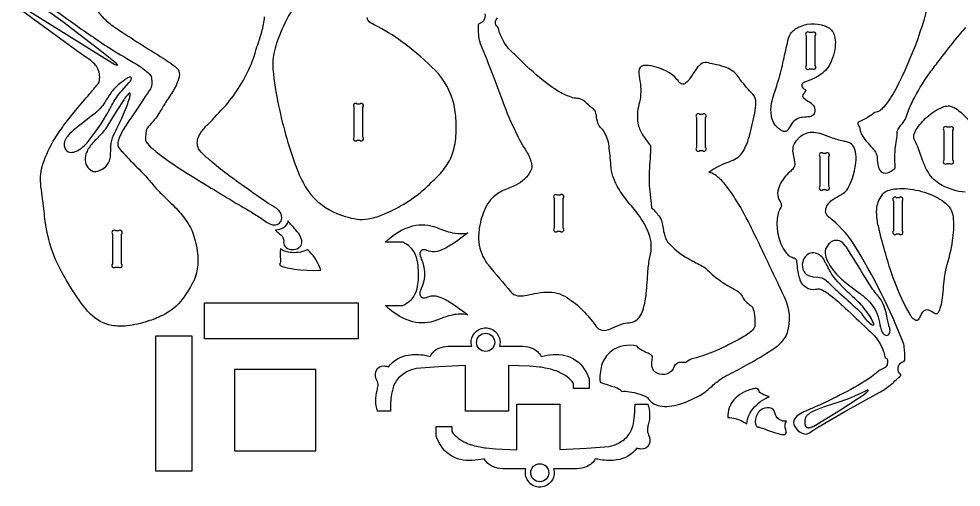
# Model space of a CAD drawing. Extents: x 8.1 to 33.8, y 23.4 to 49.8.
# Drawn here: x 9.31 to 22.36, y 23.43 to 29.91 of the extents above; entities that cross this region are included whole.
import ezdxf

# ---------------------------------------------------------------- set-up
doc = ezdxf.new("R2010")
doc.units = 0
doc.header["$MEASUREMENT"] = 0
doc.layers.get('0').update_dxf_attribs({"linetype": 'CONTINUOUS'})

msp = doc.modelspace()

# ---------------------------------------------------------------- linework, layer by layer
for points in [[(21.963, 30.369, -0.06998), (21.457, 28.942, -0.054587), (21.286, 28.688, -0.060533), (21.235, 28.642, -0.121482), (21.165, 28.617, -0.017862), (21.08, 28.556, -0.052111), (20.929, 28.481, 0.084045), (20.931, 28.455), (20.946, 28.429, -0.07001), (20.963, 28.368, 0.083688), (20.985, 28.31, 0.054453), (21.047, 28.222, -0.011189), (21.144, 28.111, -0.080114), (21.196, 28.025, 0.047416), (21.207, 27.898, 0.07289), (21.236, 27.82, 0.34604), (21.338, 27.781, 0.088409), (21.407, 27.816, 0.023316), (21.448, 27.847, -0.012067), (21.445, 28.042, -0.027321), (21.453, 28.143, 0.002834), (21.473, 28.264, 0.056011), (21.476, 28.359, -0.071074), (21.548, 28.464, 0.082801), (21.611, 28.582, -0.039303), (21.694, 28.782, -0.041317), (21.914, 29.147, -0.01279), (22.035, 29.308, -0.002575), (22.245, 29.578, -0.004557), (22.427, 29.795, 0.037227)], [(9.57, 30.192, -0.012383), (10.025, 29.88, 0.01223), (10.534, 29.53, 0.014301), (10.899, 29.311, -0.042411), (11.097, 29.17, -0.088325), (11.141, 29.115, -0.076044), (11.146, 29.096, -0.015369), (11.153, 29.027, -0.136441), (11.131, 28.946, -0.018535), (11.098, 28.893, -0.004199), (10.795, 28.444, 0.056207), (10.699, 28.265, 0.042412), (10.682, 28.203, 0.058848), (10.683, 28.147, 0.101927), (10.687, 28.138, 0.020438), (10.8, 28.009, 0.001728), (11.031, 27.771, -0.020685), (11.165, 27.619, 0.02085), (11.284, 27.49, -0.00626), (11.491, 27.286, -0.039956), (11.636, 27.11, -0.082891), (11.743, 26.872, -0.058029), (11.788, 26.596, -0.073607), (11.761, 26.367, -0.06477), (11.701, 26.23, -0.025886), (11.581, 26.041, -0.122847), (11.297, 25.807, -0.042927), (11.092, 25.727, -0.04576), (10.808, 25.663, -0.066833), (10.596, 25.669, -0.15539), (10.303, 25.825, -0.040173), (10.198, 25.946, -0.047028), (9.851, 26.51, -0.081292), (9.675, 27.109), (9.666, 27.18, 0.005529), (9.632, 27.462, -0.015685), (9.611, 27.629, -0.097684), (9.641, 27.9, -0.061349), (9.811, 28.261, -0.026208), (9.947, 28.459, -0.013982), (10.095, 28.646, -0.00225), (10.292, 28.879, 0.007118), (10.421, 29.036, 0.158315), (10.404, 29.223, 0.086471), (10.359, 29.288, 0.049518), (10.278, 29.356, -0.002364), (10.161, 29.436), (9.309, 30.057, -0.234918)], [(13.127, 30.087, 0.052119), (12.932, 29.719, 0.048738), (12.84, 29.433, 0.069553), (12.828, 29.216, 0.030199), (12.906, 28.715, 0.039197), (13.169, 27.812, 0.040842), (13.276, 27.593, 0.148619), (13.673, 27.237, 0.064931), (13.994, 27.14, 0.081587), (14.147, 27.144, 0.051308), (14.343, 27.2, 0.041327), (14.597, 27.324, 0.039479), (14.879, 27.515, 0.020029), (14.95, 27.579, 0.008735), (15.128, 27.751, 0.066326), (15.273, 27.949, 0.084353), (15.351, 28.188, 0.046386), (15.367, 28.468, 0.044458), (15.337, 28.723, 0.138648), (15.079, 29.197, 0.036036), (14.661, 29.563, 0.03862), (14.286, 29.803, -0.013076), (14.179, 29.859, -0.256246), (14.135, 29.934, -0.097939)], [(10.407, 30.011, 0.053471), (10.525, 29.884, 0.031193), (10.701, 29.754, 0.005735), (11.35, 29.342, -0.016271), (11.447, 29.274, -0.02397), (11.496, 29.233, -0.055798), (11.514, 29.212, -0.188357), (11.53, 29.116, -0.075838), (11.449, 28.923, -0.013639), (11.342, 28.756, 0.016874), (11.258, 28.617, -0.05711), (11.1, 28.419, 0.143129), (11.074, 28.363, 0.024664), (11.062, 28.25, 0.147362), (11.073, 28.212, 0.073921), (11.158, 28.117, 0.029468), (11.556, 27.828, 0.010233), (11.975, 27.57, -0.002494), (12.314, 27.364, -0.00755), (12.596, 27.198, -0.015708), (12.74, 27.099, 0.136557), (12.851, 27.06, 0.202531), (12.921, 27.087, 0.202531), (12.951, 27.156, 0.257056), (12.883, 27.288, -0.018466), (12.76, 27.364, -0.011831), (12.223, 27.741, -0.012523), (11.986, 27.929, -0.011359), (11.873, 28.029, -0.059781), (11.799, 28.115, -0.219913), (11.798, 28.278, -0.052083), (11.83, 28.338, -0.045968), (11.926, 28.453, 0.014814), (12.174, 28.716, 0.082566), (12.53, 29.293, 0.009935), (12.578, 29.423, 0.020498), (12.598, 29.495, 0.001991), (12.674, 29.733, 0.048804), (12.712, 29.942, 0.041593)], [(15.765, 29.981, -0.140348), (15.752, 29.897, -0.115718), (15.726, 29.868, -0.016804), (15.685, 29.845, 0.169919), (15.673, 29.829, 0.066528), (15.686, 29.619, 0.032101), (15.7, 29.574, -0.004185), (15.877, 29.126), (16.012, 28.766, 0.022577), (16.193, 28.342, 0.024484), (16.341, 28.076, -0.074094), (16.408, 27.919, -0.078605), (16.413, 27.849, -0.085388), (16.403, 27.813, -0.157876), (16.193, 27.612, -0.015027), (16.019, 27.536, 0.088726), (15.869, 27.435, 0.077435), (15.784, 27.32, 0.071898), (15.695, 27.059, 0.056234), (15.678, 26.863, 0.136048), (15.779, 26.549, 0.025751), (15.812, 26.506, -0.003037), (16.125, 26.133, 0.185472), (16.218, 26.081, 0.073927), (16.319, 26.084, 0.013651), (16.452, 26.11, -0.038402), (16.617, 26.131, -0.065435), (16.766, 26.116, -0.074086), (16.903, 26.054, -0.057981), (17.123, 25.875, -0.041948), (17.297, 25.667, 0.096682), (17.348, 25.617, 0.175819), (17.439, 25.602, 0.069264), (17.523, 25.629, -0.013037), (17.657, 25.688, -0.098865), (17.762, 25.706, 0.227542), (17.906, 25.785, 0.073116), (17.952, 25.875, 0.049065), (17.987, 26.014, 0.014524), (17.999, 26.109, 0.010672), (18.024, 26.423, -0.035374), (18.05, 26.613, 0.162658), (18.035, 26.942, 0.071378), (17.886, 27.207, 0.01417), (17.736, 27.396, -0.039248), (17.596, 27.599, -0.109259), (17.511, 27.886, -0.001575), (17.485, 28.152, 0.109601), (17.413, 28.357, 0.058406), (17.363, 28.415, -0.106958), (17.329, 28.475, -0.051112), (17.31, 28.574, 0.085943), (17.29, 28.64, 0.137702), (17.253, 28.677, -0.033512), (17.218, 28.704, 0.015383), (17.144, 28.773, 0.194987), (17.04, 28.811, -0.062122), (16.961, 28.828, -0.062368), (16.763, 28.924, -0.032152), (16.52, 29.102, -0.022879), (16.178, 29.418, -0.008273), (16.11, 29.485, -0.088822), (15.976, 29.7, -0.053829), (15.952, 29.784, 0.220538), (15.934, 29.807, -0.271521), (15.91, 29.861, -0.178558), (15.941, 29.93, -0.118018)], [(22.416, 27.512, -0.057275), (22.25, 27.546, -0.071349), (22.054, 27.634, -0.124192), (21.893, 27.813, -0.041646), (21.828, 27.955), (21.76, 28.14, 0.018014), (21.712, 28.248, -0.131984), (21.707, 28.298, -0.094232), (21.74, 28.382, -0.073047), (21.885, 28.551, -0.082455), (22.105, 28.692, -0.081448), (22.181, 28.709, -0.11459), (22.24, 28.697, -0.066452), (22.332, 28.64, -0.086175), (22.537, 28.413, -0.060101)]]:
    msp.add_lwpolyline(points, format="xyb")
for points in [[(10.476, 29.443), (9.917, 29.874), (9.739, 30), (9.579, 30.105, 0.027276), (9.463, 30.171, 0.025132), (9.409, 30.193, 0.246844), (9.339, 30.179, 0.338963), (9.332, 30.139, 0.098868), (9.368, 30.088, 0.047204), (9.459, 30.014), (10.639, 29.282, 0.053158), (10.672, 29.273, 0.332463), (10.675, 29.276, 0.203211), (10.67, 29.284, 0.037616), (10.649, 29.304)], [(20.179, 28.875, 0.201448), (20.166, 28.845, 0.182615), (20.18, 28.818, 0.048163), (20.201, 28.801, -0.017302), (20.279, 28.75, -0.106652), (20.325, 28.7, -0.208465), (20.329, 28.614, -0.238412), (20.29, 28.566, -0.071048), (20.265, 28.558, -0.020422), (20.165, 28.549, 0.086864), (20.092, 28.53, 0.119227), (20.015, 28.463, 0.008309), (19.964, 28.378, -0.119266), (19.936, 28.354, -0.195748), (19.89, 28.359, -0.245914), (19.734, 28.566, -0.096477), (19.736, 28.747, -0.041475), (19.772, 28.879, 0.007767), (19.84, 29.093, 0.014412), (19.909, 29.375, -0.001853), (19.971, 29.646, -0.11905), (20.014, 29.724, -0.116234), (20.135, 29.809, -0.226367), (20.52, 29.795, -0.206383), (20.608, 29.674, -0.082071), (20.619, 29.561, -0.112914), (20.535, 29.268, -0.121606), (20.366, 29.11, -0.029837), (20.309, 29.082, -0.006524), (20.191, 29.037, 0.099306), (20.161, 29.016, 0.238744), (20.155, 28.987, 0.267261), (20.199, 28.939, -0.402861), (20.209, 28.919, -0.090508)], [(20.217, 29.679), (20.217, 29.267, 1), (20.261, 29.223), (20.298, 29.223, 1), (20.342, 29.267), (20.342, 29.679, 1), (20.298, 29.723), (20.261, 29.723, 1)], [(18.061, 28.159, -0.005192), (18.041, 27.8, 0.040364), (18.048, 27.534), (18.065, 27.391, -0.013822), (18.073, 27.297, -0.066446), (18.188, 27.167, -0.095429), (18.222, 27.078, 0.03458), (18.257, 26.905, 0.087039), (18.296, 26.828, 0.089503), (18.581, 26.595, 0.007519), (18.754, 26.503, -0.04621), (18.835, 26.45, -0.011476), (18.914, 26.376, 0.061893), (19.204, 26.179, -0.031087), (19.278, 26.134, -0.123813), (19.328, 26.072, 0.080509), (19.396, 25.983, 0.042425), (19.455, 25.94, -0.14463), (19.471, 25.923, -0.077169), (19.499, 25.809, -0.053784), (19.502, 25.656, -0.122168), (19.486, 25.62, -0.062647), (19.425, 25.563, -0.037068), (19.328, 25.502, -0.024393), (18.956, 25.313, -0.042734), (18.656, 25.213, 0.116168), (18.561, 25.163, -0.161787), (18.524, 25.156, 0.064963), (18.456, 25.154, 0.243564), (18.384, 25.098, -0.042897), (18.365, 25.056, -0.213048), (18.259, 24.992, -0.205086), (18.119, 25.027, -0.206603), (18.077, 25.115, -0.035713), (18.076, 25.145, -0.018705), (18.086, 25.221, 0.104334), (18.085, 25.241, 0.105457), (18.067, 25.259, 0.067315), (18.009, 25.291, -0.040494), (17.921, 25.335, -0.100922), (17.872, 25.382, 0.220634), (17.517, 25.313, 0.165031), (17.382, 25.115, 0.090437), (17.361, 24.885, 0.037949), (17.406, 24.867, 0.016013), (17.559, 24.819, -0.085591), (17.635, 24.781, -0.05419), (17.661, 24.756, -0.0549), (17.766, 24.752, -0.086619), (18.016, 24.673, 0.220654), (18.189, 24.555, 0.078704), (18.317, 24.55, 0.050029), (18.465, 24.58, 0.064092), (18.778, 24.723, 0.047455), (18.896, 24.816, -0.030573), (19.029, 24.924, -0.031097), (19.142, 24.99, 0.018267), (19.407, 25.131, 0.017584), (19.753, 25.339, 0.027586), (19.848, 25.411, 0.12305), (19.957, 25.57, 0.186256), (19.92, 26.051, -0.000508), (19.506, 26.921, 0.018696), (19.309, 27.3, 0.035354), (19.094, 27.619, 0.065465), (18.953, 27.753, 0.096463), (18.866, 27.79, -0.06976), (19.092, 27.914, 0.011851), (19.205, 27.957, 0.168725), (19.354, 28.1, 0.051135), (19.428, 28.29, 0.01948), (19.504, 28.611, 0.039038), (19.52, 28.753, 0.178475), (19.475, 28.873, -0.034457), (19.311, 29.062, 0.021962), (19.258, 29.133, 0.137774), (19.081, 29.25, 0.031602), (18.938, 29.286, 0.00712), (18.834, 29.308, 0.189697), (18.757, 29.288, 0.082559), (18.68, 29.204, -0.009705), (18.588, 29.066, -0.099427), (18.535, 29.016, -0.318624), (18.471, 29.023, -0.072566), (18.44, 29.058, 0.106226), (18.302, 29.177, 0.093936), (18.032, 29.267, 0.05247), (17.962, 29.267, 0.333826), (17.898, 29.191, 0.048223), (17.898, 29.159, 0.00308), (17.918, 29.013, -0.093037), (17.899, 28.726, 0.111204), (17.885, 28.47, 0.09018), (17.944, 28.316, 0.033486), (18.006, 28.226, 0.01282)], [(10.283, 28.234), (10.38, 28.362), (10.449, 28.46), (10.511, 28.561, -0.006566), (10.625, 28.769), (10.664, 28.829, -0.029747), (10.733, 28.918), (10.839, 29.032, 0.113674), (10.869, 29.086, 0.508441), (10.851, 29.107, 0.113243), (10.803, 29.089, 0.027645), (10.77, 29.066), (10.701, 29.013, 0.065161), (10.581, 28.884, 0.025705), (10.487, 28.738, -0.059302), (10.41, 28.648, -0.018791), (10.357, 28.6, 0.00429), (10.083, 28.386, 0.063168), (9.968, 28.269, 0.183138), (9.938, 28.155, 0.107723), (9.958, 28.1, 0.25072), (10.033, 28.065, 0.103439), (10.105, 28.082, 0.102437), (10.244, 28.188, 0.02386)], [(10.307, 27.816, 0.18774), (10.373, 27.801, 0.276516), (10.563, 27.947, 0.069667), (10.578, 28.024, 0.007557), (10.583, 28.152, -0.081884), (10.622, 28.304, -0.018454), (10.682, 28.425, 0.011487), (10.734, 28.537), (10.808, 28.715, 0.015783), (10.841, 28.813, 0.029377), (10.852, 28.866, 0.096755), (10.851, 28.881, 0.240402), (10.846, 28.885, 0.240402), (10.839, 28.883, 0.09196), (10.812, 28.859, 0.027685), (10.762, 28.794), (10.665, 28.647), (10.503, 28.384, -0.047236), (10.447, 28.315, 0.018186), (10.315, 28.173, 0.091777), (10.238, 28.044, 0.129461), (10.23, 27.93, 0.1538), (10.283, 27.837, 0.029444)], [(13.951, 28.69), (13.951, 28.278, 1), (13.995, 28.234), (14.032, 28.234, 1), (14.076, 28.278), (14.076, 28.69, 1), (14.032, 28.734), (13.995, 28.734, 1)], [(18.696, 28.546), (18.696, 28.134, 1), (18.74, 28.09), (18.777, 28.09, 1), (18.821, 28.134), (18.821, 28.546, 1), (18.777, 28.59), (18.74, 28.59, 1)], [(20.094, 28.244, 0.137365), (20.032, 28.132, 0.098613), (20.033, 28.035), (20.055, 27.936, -0.144331), (20.05, 27.863, -0.06957), (20.037, 27.841, -0.048331), (19.988, 27.796, 0.093174), (19.852, 27.616, 0.080864), (19.82, 27.502, 0.172237), (19.853, 27.387, -0.069705), (19.87, 27.341, -0.221879), (19.857, 27.288, 0.090477), (19.827, 27.222, 0.222831), (19.939, 26.674, 0.07692), (19.991, 26.625, 0.069311), (20.05, 26.603, -0.227253), (20.075, 26.581, -0.076008), (20.083, 26.552, 0.009059), (20.096, 26.434, 0.057789), (20.145, 26.257, 0.05479), (20.213, 26.197, 0.180635), (20.342, 26.169, 0.026573), (20.379, 26.176, -0.137646), (20.438, 26.161, -0.04216), (20.584, 26.061, -0.018517), (20.718, 25.945, -0.004389), (21.021, 25.659, -0.016031), (21.138, 25.55, -0.100155), (21.284, 25.319, -0.032915), (21.304, 25.239, 0.185182), (21.323, 25.216, -0.251556), (21.343, 25.182, -0.079899), (21.335, 25.122, -0.185993), (21.299, 25.081), (21.236, 25.051, 0.059131), (21.211, 25.032, -0.047038), (21.12, 24.958, -0.033165), (20.734, 24.731, -0.01283), (20.349, 24.545, -0.009603), (20.204, 24.482, 0.028891), (20.118, 24.438, 0.104239), (20.054, 24.373, 0.270856), (20.054, 24.276, 0.213908), (20.194, 24.166, 0.198089), (20.252, 24.179, -0.023847), (20.307, 24.216, -0.010081), (20.753, 24.478), (21.227, 24.74, 0.039102), (21.378, 24.84, 0.027317), (21.465, 24.921, 0.01784), (21.526, 24.978, 0.285859), (21.527, 24.986, 0.061407), (21.507, 25.008, -0.224279), (21.491, 25.087, -0.105896), (21.506, 25.13, -0.133514), (21.556, 25.166, 0.223868), (21.58, 25.189, 0.11803), (21.58, 25.203, 0.025275), (21.579, 25.323), (21.572, 25.376, 0.08295), (21.568, 25.41, 0.045035), (20.875, 26.794, 0.084456), (20.525, 27.173, -0.114798), (20.49, 27.218, -0.070697), (20.484, 27.24, -0.234841), (20.559, 27.392, -0.04252), (20.612, 27.429, 0.007956), (20.724, 27.495, 0.107084), (20.793, 27.563, 0.109059), (20.907, 27.97, 0.08219), (20.891, 28.105, 0.198336), (20.816, 28.197, 0.056768), (20.787, 28.208, 0.014579), (20.731, 28.218, -0.041079), (20.559, 28.272, 0.020445), (20.41, 28.325, 0.075262), (20.291, 28.342, 0.172525), (20.128, 28.276, 0.030369)], [(22.124, 28.368), (22.124, 27.956, 1), (22.168, 27.912), (22.205, 27.912, 1), (22.249, 27.956), (22.249, 28.368, 1), (22.205, 28.412), (22.168, 28.412, 1)], [(20.405, 28.007), (20.405, 27.595, 1), (20.45, 27.551), (20.486, 27.551, 1), (20.53, 27.595), (20.53, 28.007, 1), (20.486, 28.051), (20.45, 28.051, 1)], [(21.778, 25.762, -0.198409), (21.751, 25.739, -0.209662), (21.719, 25.746, -0.048985), (21.68, 25.78, -0.044552), (21.67, 25.794, -0.046471), (21.442, 26.275, -0.02168), (21.301, 26.71, -0.01391), (21.215, 27.042, -0.049436), (21.191, 27.238, -0.02277), (21.194, 27.302, -0.128545), (21.277, 27.489, -0.128375), (21.345, 27.536, -0.063428), (21.437, 27.559, -0.079199), (21.735, 27.544, -0.076106), (22.04, 27.435, -0.04988), (22.15, 27.357, -0.094371), (22.228, 27.254, -0.085385), (22.253, 27.14, -0.054876), (22.239, 26.844, -0.041249), (22.151, 26.459, 0.045548), (22.131, 26.362, -0.003353), (22.098, 26.05, -0.032609), (22.076, 25.93, -0.024601), (22.058, 25.873, -0.075077), (22.037, 25.838, -0.349079), (21.995, 25.832, 0.054701), (21.924, 25.876, 0.374033), (21.822, 25.846, 0.047324), (21.794, 25.795, -0.021693)], [(16.725, 27.428), (16.725, 27.016, 1), (16.769, 26.972), (16.806, 26.972, 1), (16.85, 27.016), (16.85, 27.428, 1), (16.806, 27.472), (16.769, 27.472, 1)], [(21.423, 27.392), (21.423, 26.98, 1), (21.467, 26.936), (21.504, 26.936, 1), (21.548, 26.98), (21.548, 27.392, 1), (21.504, 27.436), (21.467, 27.436, 1)], [(12.863, 26.989, 0.092345), (12.882, 26.968, -0.045442), (12.954, 26.907, -0.239577), (12.977, 26.818, 0.265933), (13.012, 26.748, 0.310974), (13.184, 26.743, 0.092102), (13.218, 26.777, 0.193938), (13.227, 26.846, 0.125558), (13.185, 26.942, 0.018138), (13.086, 27.056, -0.03528), (13.039, 27.116, -0.344198)], [(14.385, 26.821, -0.13128), (14.768, 27.047, -0.164735), (15.098, 27.024, 0.042539), (15.315, 26.953, 0.067576), (15.469, 26.941, 0.031286), (15.527, 26.949), (15.369, 26.833, -0.034526), (15.2, 26.729, -0.087948), (15.068, 26.688, -0.130549), (14.962, 26.707, 0.068799), (14.913, 26.717, 0.250149), (14.877, 26.697, 0.265347), (14.866, 26.635, 0.009207), (14.903, 26.537, -0.197972), (14.884, 26.181, 0.017339), (14.865, 26.128, 0.239261), (14.875, 26.072, 0.308513), (14.92, 26.049, 0.063931), (14.991, 26.07, -0.150835), (15.114, 26.07, -0.052495), (15.209, 26.032, -0.027707), (15.345, 25.95, -0.006095), (15.527, 25.817, 0.106948), (15.316, 25.813, 0.029634), (15.213, 25.785, 0.009975), (15.055, 25.726, -0.161924), (14.726, 25.733, -0.095585), (14.445, 25.892, -0.02086), (14.387, 25.945, -0.001534), (14.628, 25.946, 0.055758), (14.727, 26.01, 0.140714), (14.815, 26.146, 0.056474), (14.841, 26.27, 0.056712), (14.835, 26.533, 0.085731), (14.788, 26.68, 0.1003), (14.71, 26.769, 0.04357), (14.628, 26.821)], [(10.607, 26.933), (10.607, 26.522, 1), (10.651, 26.477), (10.688, 26.477, 1), (10.732, 26.522), (10.732, 26.933, 1), (10.688, 26.977), (10.651, 26.977, 1)], [(20.52, 26.785, 0.235958), (20.478, 26.666, 0.083541), (20.508, 26.568, 0.093093), (20.69, 26.322, 0.018265), (20.754, 26.267), (20.82, 26.216), (20.954, 26.117, -0.026097), (21.068, 26.02, -0.142852), (21.223, 25.749, 0.015115), (21.254, 25.609, 0.119757), (21.286, 25.551, 0.159155), (21.324, 25.531, 0.388891), (21.373, 25.567, 0.134739), (21.372, 25.629, 0.014104), (21.358, 25.673, -0.019506), (21.327, 25.832, 0.100918), (21.232, 26.051, 0.016972), (21.171, 26.126, -0.01824), (21.131, 26.18), (21.063, 26.284, 0.001829), (20.85, 26.634), (20.787, 26.731, 0.045371), (20.721, 26.812, 0.051541), (20.696, 26.831, 0.132333), (20.608, 26.845, 0.169739), (20.542, 26.808, 0.01339)], [(12.934, 26.729, 0.045112), (12.928, 26.664, -0.014033), (12.932, 26.568, -0.102639), (12.921, 26.509, 0.095299), (12.959, 26.487, 0.034301), (13.031, 26.465, 0.017894), (13.128, 26.448), (13.211, 26.438), (13.301, 26.432), (13.396, 26.43), (13.494, 26.433, 0.108204), (13.334, 26.694, 0.029236), (13.307, 26.718, -0.07415), (13.236, 26.691, -0.13248), (13.01, 26.692, -0.079542)], [(20.229, 26.648, 0.139128), (20.179, 26.584, 0.182858), (20.169, 26.446, 0.214725), (20.247, 26.361, 0.085602), (20.314, 26.343), (20.379, 26.339, -0.145048), (20.481, 26.299, -0.045237), (20.544, 26.243, 0.017214), (20.671, 26.122, -0.005358), (20.926, 25.894, -0.038898), (20.981, 25.835, 0.097392), (21.117, 25.685, 0.094362), (21.142, 25.674, 0.548858), (21.151, 25.686, 0.074103), (21.142, 25.715, 0.047071), (21.093, 25.805, 0.053381), (20.935, 25.998, 0.005933), (20.798, 26.125), (20.719, 26.202), (20.652, 26.274), (20.597, 26.338, -0.046173), (20.55, 26.41, 0.008622), (20.458, 26.586, 0.241275), (20.318, 26.674, 0.169129)], [(15.495, 25.113), (15.126, 25.097), (14.814, 25.071, 0.102483), (14.682, 25.025, 0.030798), (14.603, 24.973, 0.139465), (14.5, 24.829, 0.060495), (14.465, 24.681, 0.031206), (14.455, 24.484), (14.277, 24.484, -0.156951), (14.272, 24.77, 0.035578), (14.284, 24.836, 0.137117), (14.268, 24.91, -0.223674), (14.257, 25.041, -0.331303), (14.372, 25.109, -0.077138), (14.429, 25.095, -0.196319), (14.708, 25.259, -0.079419), (14.931, 25.256, -0.019512), (15.005, 25.241, -0.181611), (15.127, 25.353, -0.078015), (15.258, 25.382), (15.582, 25.381, -0.41005), (15.718, 25.627, -0.41005), (15.966, 25.495, -0.144543), (15.967, 25.381), (16.291, 25.382, -0.081979), (16.427, 25.351, -0.173708), (16.544, 25.241, -0.044695), (16.711, 25.266, -0.060734), (16.874, 25.253, -0.194036), (17.142, 25.065, -0.061207), (17.209, 24.928), (17.209, 24.796), (16.993, 24.796), (16.993, 24.866, 0.131695), (16.799, 25.019, 0.059214), (16.601, 25.079, 0.014861), (16.52, 25.092), (16.388, 25.106), (16.093, 25.116), (16.093, 24.484), (15.495, 24.484)], [(15.65, 25.435, -0.414214), (15.775, 25.56, -0.414214), (15.9, 25.435, -0.414214), (15.775, 25.31, -0.414214)], [(19.704, 24.683, -0.043883), (19.604, 24.721, -0.052811), (19.575, 24.741, -0.1331), (19.56, 24.769, 0.345349), (19.521, 24.795, 0.068922), (19.464, 24.787, 0.14651), (19.215, 24.64, 0.199328), (19.132, 24.396, -0.126383), (19.337, 24.34, -0.026389), (19.395, 24.305, -0.13535), (19.438, 24.458, -0.137086), (19.65, 24.657, -0.025124)], [(16.804, 23.952), (17.173, 23.968), (17.485, 23.994, 0.102483), (17.617, 24.04, 0.030798), (17.697, 24.092, 0.139462), (17.8, 24.236, 0.060495), (17.834, 24.385, 0.031206), (17.844, 24.581), (18.022, 24.581, -0.156951), (18.027, 24.295, 0.035578), (18.016, 24.229, 0.137117), (18.032, 24.155, -0.223674), (18.042, 24.024, -0.331303), (17.927, 23.957, -0.077105), (17.87, 23.97, -0.196315), (17.591, 23.806, -0.079419), (17.368, 23.809, -0.019512), (17.294, 23.824, -0.181611), (17.172, 23.713, -0.078015), (17.041, 23.684), (16.717, 23.684, -0.410051), (16.581, 23.438, -0.410051), (16.334, 23.571, -0.144527), (16.332, 23.684), (16.008, 23.684, -0.081973), (15.872, 23.715, -0.173707), (15.755, 23.824, -0.044693), (15.588, 23.799, -0.060736), (15.425, 23.812, -0.194036), (15.157, 24, -0.061197), (15.091, 24.137), (15.091, 24.269), (15.306, 24.269), (15.306, 24.199, 0.13169), (15.501, 24.046, 0.059214), (15.698, 23.986, 0.014861), (15.779, 23.973), (15.912, 23.959), (16.207, 23.949), (16.207, 24.581), (16.804, 24.581)], [(19.941, 24.342, -0.330046), (19.79, 24.432, -0.048862), (19.771, 24.485, 0.232262), (19.726, 24.524, 0.352978), (19.536, 24.438, 0.1721), (19.513, 24.305, 0.201612), (19.538, 24.267, 0.11365), (19.555, 24.262, -0.02897), (19.575, 24.257, -0.010854), (19.715, 24.207, 0.022063), (19.843, 24.168, 0.076753), (19.915, 24.16, 0.294353), (19.94, 24.181, 0.116863), (19.94, 24.192, 0.008899), (19.926, 24.251, -0.186082)], [(16.65, 23.63, -0.414214), (16.525, 23.505, -0.414214), (16.4, 23.63, -0.414214), (16.525, 23.755, -0.414214)]]:
    msp.add_lwpolyline(points, format="xyb", close=True)
for points in [[(11.882, 25.984), (14.007, 25.984), (14.007, 25.484), (11.882, 25.484)], [(11.205, 23.652), (11.205, 25.527), (11.705, 25.527), (11.705, 23.652)], [(13.423, 25.059), (12.298, 25.059), (12.298, 23.934), (13.423, 23.934)], [(20.836, 24.667), (20.801, 24.653), (20.76, 24.638), (20.668, 24.607), (20.465, 24.542), (20.37, 24.507), (20.327, 24.488), (20.308, 24.478), (20.289, 24.468), (20.272, 24.458), (20.257, 24.447), (20.25, 24.442), (20.243, 24.437), (20.237, 24.431), (20.231, 24.426), (20.225, 24.42), (20.221, 24.415), (20.216, 24.409), (20.212, 24.403), (20.211, 24.4), (20.209, 24.397), (20.208, 24.395), (20.206, 24.392), (20.205, 24.389), (20.204, 24.386), (20.203, 24.383), (20.202, 24.38), (20.2, 24.368), (20.198, 24.357), (20.197, 24.346), (20.196, 24.336), (20.196, 24.327), (20.196, 24.318), (20.196, 24.31), (20.197, 24.303), (20.198, 24.299), (20.199, 24.296), (20.199, 24.292), (20.2, 24.289), (20.202, 24.286), (20.203, 24.283), (20.204, 24.281), (20.205, 24.278), (20.207, 24.275), (20.208, 24.273), (20.21, 24.271), (20.212, 24.269), (20.214, 24.267), (20.216, 24.265), (20.218, 24.263), (20.22, 24.262), (20.222, 24.261), (20.224, 24.259), (20.226, 24.258), (20.229, 24.257), (20.231, 24.256), (20.234, 24.255), (20.237, 24.255), (20.239, 24.254), (20.242, 24.254), (20.245, 24.253), (20.248, 24.253), (20.251, 24.253), (20.254, 24.253), (20.257, 24.253), (20.263, 24.254), (20.27, 24.255), (20.276, 24.257), (20.283, 24.259), (20.291, 24.261), (20.298, 24.264), (20.305, 24.268), (20.313, 24.271), (20.321, 24.275), (20.69, 24.5), (20.919, 24.646), (21.003, 24.704), (21.033, 24.726), (21.044, 24.735), (21.052, 24.743), (21.064, 24.755), (21.068, 24.759), (21.072, 24.763), (21.073, 24.765), (21.074, 24.767), (21.074, 24.767), (21.074, 24.768), (21.075, 24.769), (21.075, 24.769), (21.075, 24.769), (21.075, 24.769), (21.075, 24.77), (21.075, 24.77), (21.075, 24.77), (21.075, 24.77), (21.075, 24.771), (21.075, 24.771), (21.075, 24.771), (21.075, 24.771), (21.075, 24.771), (21.075, 24.771), (21.075, 24.771), (21.075, 24.771), (21.075, 24.771), (21.075, 24.771), (21.075, 24.772), (21.075, 24.772), (21.075, 24.772), (21.075, 24.772), (21.075, 24.772), (21.075, 24.772), (21.075, 24.772), (21.075, 24.772), (21.075, 24.772), (21.074, 24.772), (21.074, 24.772), (21.074, 24.772), (21.074, 24.772), (21.074, 24.772), (21.074, 24.772), (21.074, 24.772), (21.074, 24.773), (21.074, 24.773), (21.074, 24.773), (21.074, 24.773), (21.073, 24.773), (21.073, 24.773), (21.073, 24.773), (21.073, 24.773), (21.072, 24.773), (21.072, 24.773), (21.071, 24.773), (21.071, 24.773), (21.07, 24.773), (21.069, 24.773), (21.068, 24.773), (21.067, 24.772), (21.065, 24.772), (21.062, 24.771), (21.057, 24.769), (21.051, 24.767), (21.037, 24.761)]]:
    msp.add_lwpolyline(points, close=True)

doc.saveas('drawing.dxf')
